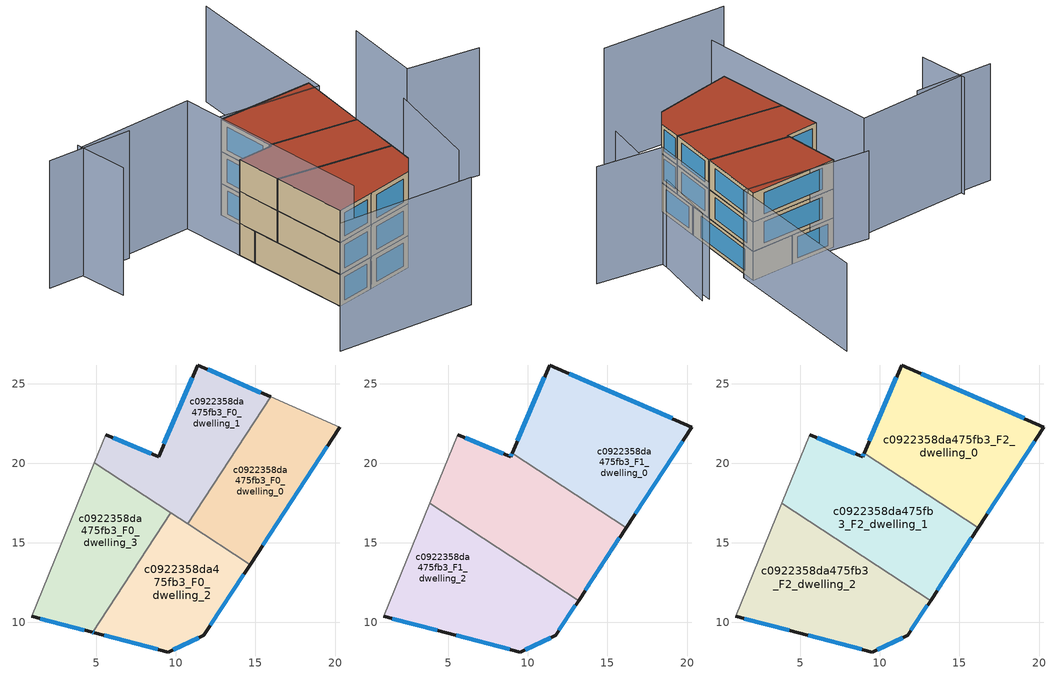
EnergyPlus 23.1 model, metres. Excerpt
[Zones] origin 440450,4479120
c0922358da475fb3_F0_dwelling_0
 floor ground (EU_floor_Construction): 14.66,13.64 20.3,22.27 15.96,24.16 10.75,16.2 z0
 wall outside (EU_wall_Construction): 20.3,22.27 14.66,13.64 z0:3
 wall to c0922358da475fb3_F0_dwelling_1 (EU_wall_Construction): 10.75,16.2 15.96,24.16 z0:3
 wall adiabatic (EU_wall_Construction): 15.96,24.16 20.3,22.27 z0:3
 wall to c0922358da475fb3_F0_dwelling_2 (EU_wall_Construction): 14.66,13.64 10.75,16.2 z0:3
 window (EU_Window_Construction): 19.52,21.07 15.44,14.84 z0.42:2.58
c0922358da475fb3_F0_dwelling_1
 floor ground (EU_floor_Construction): 10.75,16.2 15.96,24.16 11.36,26.17 8.92,20.42 5.59,21.78 4.88,20.03 z0
 wall outside (EU_wall_Construction): 5.59,21.78 8.92,20.42 11.36,26.17 15.96,24.16 z0:3
 wall adiabatic (EU_wall_Construction): 4.88,20.03 5.59,21.78 z0:3
 wall to c0922358da475fb3_F0_dwelling_3 (EU_wall_Construction): 9.69,16.89 4.88,20.03 z0:3
 wall to c0922358da475fb3_F0_dwelling_2 (EU_wall_Construction): 10.75,16.19 9.69,16.89 z0:3
 window (EU_Window_Construction): 6.06,21.59 8.46,20.61 / 9.26,21.22 11.02,25.37 / 12,25.89 15.33,24.44 z0.42:2.58
c0922358da475fb3_F0_dwelling_2
 floor ground (EU_floor_Construction): 11.75,9.2 14.66,13.64 9.69,16.89 4.78,9.38 4.86,9.36 9.52,8.15 z0
 wall outside (EU_wall_Construction): 14.66,13.64 11.75,9.2 9.52,8.15 4.86,9.36 4.78,9.38 z0:3
 wall to c0922358da475fb3_F0_dwelling_3 (EU_wall_Construction): 4.78,9.38 9.69,16.89 z0:3
 window (EU_Window_Construction): 11.44,9.05 9.83,8.29 / 8.87,8.32 5.51,9.19 / 4.85,9.36 4.79,9.38 / 14.26,13.02 12.16,9.81 z0.42:2.58
c0922358da475fb3_F0_dwelling_3
 floor ground (EU_floor_Construction): 4.78,9.38 9.69,16.89 4.88,20.03 0.94,10.39 z0
 wall outside (EU_wall_Construction): 4.78,9.38 0.94,10.39 z0:3
 wall adiabatic (EU_wall_Construction): 0.94,10.39 4.88,20.03 z0:3
 window (EU_Window_Construction): 4.25,9.52 1.47,10.25 z0.42:2.58
c0922358da475fb3_F1_dwelling_0
 floor to c0922358da475fb3_F0_dwelling_0 (EU_floor_Construction): 16.17,15.95 20.3,22.27 15.96,24.16 12.26,18.5 z3
 floor to c0922358da475fb3_F0_dwelling_1 (EU_floor_Construction): 12.26,18.5 15.96,24.16 11.36,26.17 9.01,20.63 z3
 wall outside (EU_wall_Construction): 9.01,20.63 11.36,26.17 20.3,22.27 16.17,15.95 z3:6
 wall to c0922358da475fb3_F1_dwelling_1 (EU_wall_Construction): 16.17,15.95 9.01,20.63 z3:6
 window (EU_Window_Construction): 9.33,21.4 11.03,25.4 / 12.6,25.63 19.06,22.81 / 19.73,21.39 16.74,16.82 z3.42:5.58
c0922358da475fb3_F1_dwelling_1
 floor to c0922358da475fb3_F0_dwelling_1 (EU_floor_Construction): 10.75,16.2 12.26,18.5 9.01,20.63 8.92,20.42 5.59,21.78 4.88,20.03 z3
 floor to c0922358da475fb3_F0_dwelling_2 (EU_floor_Construction): 13.18,11.38 14.66,13.64 9.69,16.89 8.21,14.63 z3
 floor to c0922358da475fb3_F0_dwelling_3 (EU_floor_Construction): 8.21,14.63 9.69,16.89 4.88,20.03 3.84,17.49 z3
 floor to c0922358da475fb3_F0_dwelling_0 (EU_floor_Construction): 14.66,13.64 16.17,15.95 12.26,18.5 10.75,16.2 z3
 wall outside (EU_wall_Construction): 16.17,15.95 13.18,11.38 / 5.59,21.78 8.92,20.42 9.01,20.63 z3:6
 wall to c0922358da475fb3_F1_dwelling_2 (EU_wall_Construction): 13.18,11.38 3.84,17.49 z3:6
 wall adiabatic (EU_wall_Construction): 3.84,17.49 5.59,21.78 z3:6
 window (EU_Window_Construction): 15.75,15.31 13.6,12.01 / 6.06,21.59 8.46,20.61 / 8.93,20.45 8.99,20.6 z3.42:5.58
c0922358da475fb3_F1_dwelling_2
 floor to c0922358da475fb3_F0_dwelling_2 (EU_floor_Construction): 11.75,9.2 13.18,11.38 8.21,14.63 4.78,9.38 4.86,9.36 9.52,8.15 z3
 floor to c0922358da475fb3_F0_dwelling_3 (EU_floor_Construction): 4.78,9.38 8.21,14.63 3.84,17.49 0.94,10.39 z3
 wall outside (EU_wall_Construction): 13.18,11.38 11.75,9.2 9.52,8.15 4.86,9.36 0.94,10.39 z3:6
 wall adiabatic (EU_wall_Construction): 0.94,10.39 3.84,17.49 z3:6
 window (EU_Window_Construction): 4.32,9.5 1.49,10.25 / 12.98,11.08 11.95,9.5 / 11.44,9.05 9.83,8.29 / 8.87,8.32 5.51,9.19 z3.42:5.58
c0922358da475fb3_F2_dwelling_0
 floor to c0922358da475fb3_F1_dwelling_0 (EU_floor_Construction): 16.17,15.95 20.3,22.27 11.36,26.17 9.01,20.63 z6
 wall outside (EU_wall_Construction): 9.01,20.63 11.36,26.17 20.3,22.27 16.17,15.95 z6:9
 wall to c0922358da475fb3_F2_dwelling_1 (EU_wall_Construction): 16.17,15.95 9.01,20.63 z6:9
 window (EU_Window_Construction): 9.33,21.4 11.03,25.4 / 12.6,25.63 19.06,22.81 / 19.73,21.39 16.74,16.82 z6.42:8.58
 roof outside (EU_roof_Construction): 20.3,22.27 16.17,15.95 9.01,20.63 11.36,26.17 z9
c0922358da475fb3_F2_dwelling_1
 floor to c0922358da475fb3_F1_dwelling_1 (EU_floor_Construction): 13.18,11.38 16.17,15.95 9.01,20.63 8.92,20.42 5.59,21.78 3.84,17.49 z6
 wall outside (EU_wall_Construction): 16.17,15.95 13.18,11.38 / 5.59,21.78 8.92,20.42 9.01,20.63 z6:9
 wall to c0922358da475fb3_F2_dwelling_2 (EU_wall_Construction): 13.18,11.38 3.84,17.49 z6:9
 wall adiabatic (EU_wall_Construction): 3.84,17.49 5.59,21.78 z6:9
 window (EU_Window_Construction): 15.75,15.31 13.6,12.01 / 6.06,21.59 8.46,20.61 / 8.93,20.45 8.99,20.6 z6.42:8.58
 roof outside (EU_roof_Construction): 16.17,15.95 13.18,11.38 3.84,17.49 5.59,21.78 8.92,20.42 9.01,20.63 z9
c0922358da475fb3_F2_dwelling_2
 floor to c0922358da475fb3_F1_dwelling_2 (EU_floor_Construction): 11.75,9.2 13.18,11.38 3.84,17.49 0.94,10.39 4.86,9.36 9.52,8.15 z6
 wall outside (EU_wall_Construction): 13.18,11.38 11.75,9.2 9.52,8.15 4.86,9.36 0.94,10.39 z6:9
 wall adiabatic (EU_wall_Construction): 0.94,10.39 3.84,17.49 z6:9
 window (EU_Window_Construction): 4.32,9.5 1.49,10.25 / 12.98,11.08 11.95,9.5 / 11.44,9.05 9.83,8.29 / 8.87,8.32 5.51,9.19 z6.42:8.58
 roof outside (EU_roof_Construction): 13.18,11.38 11.75,9.2 9.52,8.15 4.86,9.36 0.94,10.39 3.84,17.49 z9
shading: 14.71,5.95 25.75,19.72 / 28.99,35.69 20.16,21.25 / 20.16,21.25 8.5,28.38 z0:9; -6.19,7.07 5.75,0.63 / 26.77,9.65 20.86,13.51 / 20.86,13.51 25.22,20.2 / -3.06,32.25 8.04,27.7 / 8.04,27.7 0.31,8.85 / 1.28,29.85 -6.3,33.64 / -2.9,32.64 -4.84,27.56 z0:12
[Building]
EU S2 Campaign: North Axis=0; Terrain=City; Solar Distribution=FullExterior
[Site:Location]
Madrid: Latitude=40.5; Longitude=-3.5; Time Zone=1; Elevation=609
[SizingPeriod:WeatherFileDays]
AnnualSizingPeriod: Begin Month=1; Begin Day of Month=1; End Month=12; End Day of Month=31; Day of Week for Start Day=Monday; Use Weather File Daylight Saving Period=No; Use Weather File Rain and Snow Indicators=No
[MATERIAL]
EU_InternalMass_Material: Roughness=MediumRough; Thickness=0.1; Conductivity=1; Density=1800; Specific Heat=900; Thermal Absorptance=0.9; Solar Absorptance=0.7; Visible Absorptance=0.7
[MATERIAL:NOMASS] Roughness=MediumRough; Thermal Absorptance=0.9; Solar Absorptance=0.7; Visible Absorptance=0.7
Name | Thermal Resistance
EU_wall_NoMass | 1.60022
EU_roof_NoMass | 1.57597
EU_floor_NoMass | 0.470652
[WINDOWMATERIAL:SIMPLEGLAZINGSYSTEM]
EU_Window_SimpleGlazing: UFactor=3.28802; Solar Heat Gain Coefficient=0.85; Visible Transmittance=0.85
[CONSTRUCTION]
EU_wall_Construction: EU_wall_NoMass
EU_roof_Construction: EU_roof_NoMass
EU_floor_Construction: EU_floor_NoMass
EU_InternalMass_Construction: EU_InternalMass_Material
EU_Window_Construction: EU_Window_SimpleGlazing
[ZONE] Type=1; Multiplier=1; Ceiling Height=autocalculate; Floor Area=autocalculate; Part of Total Floor Area=Yes
Name | Volume
c0922358da475fb3_F0_dwelling_0; c0922358da475fb3_F0_dwelling_2 | 138.788
c0922358da475fb3_F1_dwelling_0; c0922358da475fb3_F2_dwelling_0; c0922358da475fb3_F1_dwelling_2; c0922358da475fb3_F2_dwelling_2 | 185.05
c0922358da475fb3_F0_dwelling_1 | 138.791
c0922358da475fb3_F1_dwelling_1; c0922358da475fb3_F2_dwelling_1 | 185.053
c0922358da475fb3_F0_dwelling_3 | 138.785
[INTERNALMASS] Construction=EU_InternalMass_Construction
Name | Zone or ZoneList | Surface Area
c0922358da475fb3_F0_dwelling_0_EU_InternalMass | c0922358da475fb3_F0_dwelling_0 | 46.2624
c0922358da475fb3_F0_dwelling_1_EU_InternalMass | c0922358da475fb3_F0_dwelling_1 | 46.2636
c0922358da475fb3_F0_dwelling_2_EU_InternalMass | c0922358da475fb3_F0_dwelling_2 | 46.2634
c0922358da475fb3_F0_dwelling_3_EU_InternalMass | c0922358da475fb3_F0_dwelling_3 | 46.2615
c0922358da475fb3_F1_dwelling_0_EU_InternalMass | c0922358da475fb3_F1_dwelling_0 | 61.6834
c0922358da475fb3_F1_dwelling_1_EU_InternalMass | c0922358da475fb3_F1_dwelling_1 | 61.6848
c0922358da475fb3_F1_dwelling_2_EU_InternalMass | c0922358da475fb3_F1_dwelling_2 | 61.6833
c0922358da475fb3_F2_dwelling_0_EU_InternalMass | c0922358da475fb3_F2_dwelling_0 | 61.6834
c0922358da475fb3_F2_dwelling_1_EU_InternalMass | c0922358da475fb3_F2_dwelling_1 | 61.6848
c0922358da475fb3_F2_dwelling_2_EU_InternalMass | c0922358da475fb3_F2_dwelling_2 | 61.6833
[OTHEREQUIPMENT] Fuel Type=Electricity; Design Level Calculation Method=Watts/Area; Power per Zone Floor Area=1; Fraction Latent=0; Fraction Radiant=0; Fraction Lost=0; Carbon Dioxide Generation Rate=0; EndUse Subcategory=EU_Step8_InternalGains
Name | Zone or ZoneList or Space or SpaceList | Schedule
EU_Step8_InternalGain_c0922358da475fb3_F0_dwelling_0_f000 | c0922358da475fb3_F0_dwelling_0 | EU_Step8_GainSchedule_c0922358da475fb3_F0_dwelling_0_f000
EU_Step8_InternalGain_c0922358da475fb3_F0_dwelling_1_f000 | c0922358da475fb3_F0_dwelling_1 | EU_Step8_GainSchedule_c0922358da475fb3_F0_dwelling_1_f000
EU_Step8_InternalGain_c0922358da475fb3_F0_dwelling_2_f000 | c0922358da475fb3_F0_dwelling_2 | EU_Step8_GainSchedule_c0922358da475fb3_F0_dwelling_2_f000
EU_Step8_InternalGain_c0922358da475fb3_F0_dwelling_3_f000 | c0922358da475fb3_F0_dwelling_3 | EU_Step8_GainSchedule_c0922358da475fb3_F0_dwelling_3_f000
EU_Step8_InternalGain_c0922358da475fb3_F1_dwelling_0_f000 | c0922358da475fb3_F1_dwelling_0 | EU_Step8_GainSchedule_c0922358da475fb3_F1_dwelling_0_f000
EU_Step8_InternalGain_c0922358da475fb3_F1_dwelling_1_f000 | c0922358da475fb3_F1_dwelling_1 | EU_Step8_GainSchedule_c0922358da475fb3_F1_dwelling_1_f000
EU_Step8_InternalGain_c0922358da475fb3_F1_dwelling_2_f000 | c0922358da475fb3_F1_dwelling_2 | EU_Step8_GainSchedule_c0922358da475fb3_F1_dwelling_2_f000
EU_Step8_InternalGain_c0922358da475fb3_F2_dwelling_0_f000 | c0922358da475fb3_F2_dwelling_0 | EU_Step8_GainSchedule_c0922358da475fb3_F2_dwelling_0_f000
EU_Step8_InternalGain_c0922358da475fb3_F2_dwelling_1_f000 | c0922358da475fb3_F2_dwelling_1 | EU_Step8_GainSchedule_c0922358da475fb3_F2_dwelling_1_f000
EU_Step8_InternalGain_c0922358da475fb3_F2_dwelling_2_f000 | c0922358da475fb3_F2_dwelling_2 | EU_Step8_GainSchedule_c0922358da475fb3_F2_dwelling_2_f000
[ZONEVENTILATION:DESIGNFLOWRATE] Schedule=EU_AlwaysOn; Design Flow Rate Calculation Method=AirChanges/Hour; Air Changes per Hour=0.480704; Ventilation Type=Natural; Fan Pressure Rise=0; Fan Total Efficiency=1; Constant Term Coefficient=1; Temperature Term Coefficient=0; Velocity Term Coefficient=0; Velocity Squared Term Coefficient=0; Minimum Indoor Temperature=-100; Maximum Indoor Temperature=100; Delta Temperature=-100; Minimum Outdoor Temperature=-100; Maximum Outdoor Temperature=100; Maximum Wind Speed=40
Name | Zone or ZoneList or Space or SpaceList
EU_ConstantAir_c0922358da475fb3_F0_dwelling_0 | c0922358da475fb3_F0_dwelling_0
EU_ConstantAir_c0922358da475fb3_F0_dwelling_1 | c0922358da475fb3_F0_dwelling_1
EU_ConstantAir_c0922358da475fb3_F0_dwelling_2 | c0922358da475fb3_F0_dwelling_2
EU_ConstantAir_c0922358da475fb3_F0_dwelling_3 | c0922358da475fb3_F0_dwelling_3
EU_ConstantAir_c0922358da475fb3_F1_dwelling_0 | c0922358da475fb3_F1_dwelling_0
EU_ConstantAir_c0922358da475fb3_F1_dwelling_1 | c0922358da475fb3_F1_dwelling_1
EU_ConstantAir_c0922358da475fb3_F1_dwelling_2 | c0922358da475fb3_F1_dwelling_2
EU_ConstantAir_c0922358da475fb3_F2_dwelling_0 | c0922358da475fb3_F2_dwelling_0
EU_ConstantAir_c0922358da475fb3_F2_dwelling_1 | c0922358da475fb3_F2_dwelling_1
EU_ConstantAir_c0922358da475fb3_F2_dwelling_2 | c0922358da475fb3_F2_dwelling_2
[HVACTEMPLATE:THERMOSTAT] Constant Heating Setpoint=20; Constant Cooling Setpoint=50
EU_HeatOnly_c0922358da475fb3_F0_dwelling_0; EU_HeatOnly_c0922358da475fb3_F0_dwelling_1; EU_HeatOnly_c0922358da475fb3_F0_dwelling_2; EU_HeatOnly_c0922358da475fb3_F0_dwelling_3; EU_HeatOnly_c0922358da475fb3_F1_dwelling_0; EU_HeatOnly_c0922358da475fb3_F1_dwelling_1; EU_HeatOnly_c0922358da475fb3_F1_dwelling_2; EU_HeatOnly_c0922358da475fb3_F2_dwelling_0; EU_HeatOnly_c0922358da475fb3_F2_dwelling_1; EU_HeatOnly_c0922358da475fb3_F2_dwelling_2
[HVACTEMPLATE:ZONE:IDEALLOADSAIRSYSTEM] System Availability Schedule=EU_AlwaysOn; Maximum Heating Supply Air Temperature=50; Minimum Cooling Supply Air Temperature=13; Maximum Heating Supply Air Humidity Ratio=0.0156; Minimum Cooling Supply Air Humidity Ratio=0.0077; Heating Limit=NoLimit; Cooling Limit=NoLimit; Heating Availability Schedule=EU_AlwaysOn; Cooling Availability Schedule=EU_CoolingOff; Dehumidification Control Type=ConstantSensibleHeatRatio; Cooling Sensible Heat Ratio=0.7; Dehumidification Setpoint=60; Humidification Control Type=None; Humidification Setpoint=30; Outdoor Air Method=None; Outdoor Air Flow Rate per Person=0.00944; Outdoor Air Flow Rate per Zone Floor Area=0; Outdoor Air Flow Rate per Zone=0; Demand Controlled Ventilation Type=None; Outdoor Air Economizer Type=NoEconomizer; Heat Recovery Type=None; Sensible Heat Recovery Effectiveness=0.7; Latent Heat Recovery Effectiveness=0.65
Name | Template Thermostat
c0922358da475fb3_F0_dwelling_0 | EU_HeatOnly_c0922358da475fb3_F0_dwelling_0
c0922358da475fb3_F0_dwelling_1 | EU_HeatOnly_c0922358da475fb3_F0_dwelling_1
c0922358da475fb3_F0_dwelling_2 | EU_HeatOnly_c0922358da475fb3_F0_dwelling_2
c0922358da475fb3_F0_dwelling_3 | EU_HeatOnly_c0922358da475fb3_F0_dwelling_3
c0922358da475fb3_F1_dwelling_0 | EU_HeatOnly_c0922358da475fb3_F1_dwelling_0
c0922358da475fb3_F1_dwelling_1 | EU_HeatOnly_c0922358da475fb3_F1_dwelling_1
c0922358da475fb3_F1_dwelling_2 | EU_HeatOnly_c0922358da475fb3_F1_dwelling_2
c0922358da475fb3_F2_dwelling_0 | EU_HeatOnly_c0922358da475fb3_F2_dwelling_0
c0922358da475fb3_F2_dwelling_1 | EU_HeatOnly_c0922358da475fb3_F2_dwelling_1
c0922358da475fb3_F2_dwelling_2 | EU_HeatOnly_c0922358da475fb3_F2_dwelling_2
[SIZING:ZONE] Zone Cooling Design Supply Air Temperature Input Method=SupplyAirTemperature; Zone Cooling Design Supply Air Temperature=13; Zone Heating Design Supply Air Temperature Input Method=SupplyAirTemperature; Zone Heating Design Supply Air Temperature=50; Zone Cooling Design Supply Air Humidity Ratio=0.008; Zone Heating Design Supply Air Humidity Ratio=0.008; Cooling Design Air Flow Method=DesignDay; Cooling Design Air Flow Rate=0; Cooling Minimum Air Flow per Zone Floor Area=0.000762; Cooling Minimum Air Flow=0; Cooling Minimum Air Flow Fraction=0.2; Heating Design Air Flow Method=DesignDay; Heating Design Air Flow Rate=0; Heating Maximum Air Flow per Zone Floor Area=0.002032; Heating Maximum Air Flow=0.141576; Heating Maximum Air Flow Fraction=0.3; Account for Dedicated Outdoor Air System=No; Dedicated Outdoor Air System Control Strategy=NeutralSupplyAir; Dedicated Outdoor Air Low Setpoint Temperature for Design=autosize; Dedicated Outdoor Air High Setpoint Temperature for Design=autosize; Zone Load Sizing Method=Sensible Load Only No Latent Load; Zone Latent Cooling Design Supply Air Humidity Ratio Input Method=HumidityRatioDifference; Zone Cooling Design Supply Air Humidity Ratio Difference=0.005; Zone Latent Heating Design Supply Air Humidity Ratio Input Method=HumidityRatioDifference; Zone Humidification Design Supply Air Humidity Ratio Difference=0.005
c0922358da475fb3_F0_dwelling_0; c0922358da475fb3_F0_dwelling_1; c0922358da475fb3_F0_dwelling_2; c0922358da475fb3_F0_dwelling_3; c0922358da475fb3_F1_dwelling_0; c0922358da475fb3_F1_dwelling_1; c0922358da475fb3_F1_dwelling_2; c0922358da475fb3_F2_dwelling_0; c0922358da475fb3_F2_dwelling_1; c0922358da475fb3_F2_dwelling_2
[SCHEDULE:CONSTANT]
Name | Hourly Value
EU_AlwaysOn | 1
EU_CoolingOff | 0
[SCHEDULE:FILE] Column Number=1; Rows to Skip at Top=0; Number of Hours of Data=8760; Column Separator=Comma; Interpolate to Timestep=No; Minutes per Item=60; Adjust Schedule for Daylight Savings=Yes
Name | File
EU_Step8_GainSchedule_c0922358da475fb3_F0_dwelling_0_f000 | ../../schedules/c0922358da475fb3/c0922358da475fb3_F0_dwelling_0_f000_gain.csv
EU_Step8_GainSchedule_c0922358da475fb3_F0_dwelling_1_f000 | ../../schedules/c0922358da475fb3/c0922358da475fb3_F0_dwelling_1_f000_gain.csv
EU_Step8_GainSchedule_c0922358da475fb3_F0_dwelling_2_f000 | ../../schedules/c0922358da475fb3/c0922358da475fb3_F0_dwelling_2_f000_gain.csv
EU_Step8_GainSchedule_c0922358da475fb3_F0_dwelling_3_f000 | ../../schedules/c0922358da475fb3/c0922358da475fb3_F0_dwelling_3_f000_gain.csv
EU_Step8_GainSchedule_c0922358da475fb3_F1_dwelling_0_f000 | ../../schedules/c0922358da475fb3/c0922358da475fb3_F1_dwelling_0_f000_gain.csv
EU_Step8_GainSchedule_c0922358da475fb3_F1_dwelling_1_f000 | ../../schedules/c0922358da475fb3/c0922358da475fb3_F1_dwelling_1_f000_gain.csv
EU_Step8_GainSchedule_c0922358da475fb3_F1_dwelling_2_f000 | ../../schedules/c0922358da475fb3/c0922358da475fb3_F1_dwelling_2_f000_gain.csv
EU_Step8_GainSchedule_c0922358da475fb3_F2_dwelling_0_f000 | ../../schedules/c0922358da475fb3/c0922358da475fb3_F2_dwelling_0_f000_gain.csv
EU_Step8_GainSchedule_c0922358da475fb3_F2_dwelling_1_f000 | ../../schedules/c0922358da475fb3/c0922358da475fb3_F2_dwelling_1_f000_gain.csv
EU_Step8_GainSchedule_c0922358da475fb3_F2_dwelling_2_f000 | ../../schedules/c0922358da475fb3/c0922358da475fb3_F2_dwelling_2_f000_gain.csv
